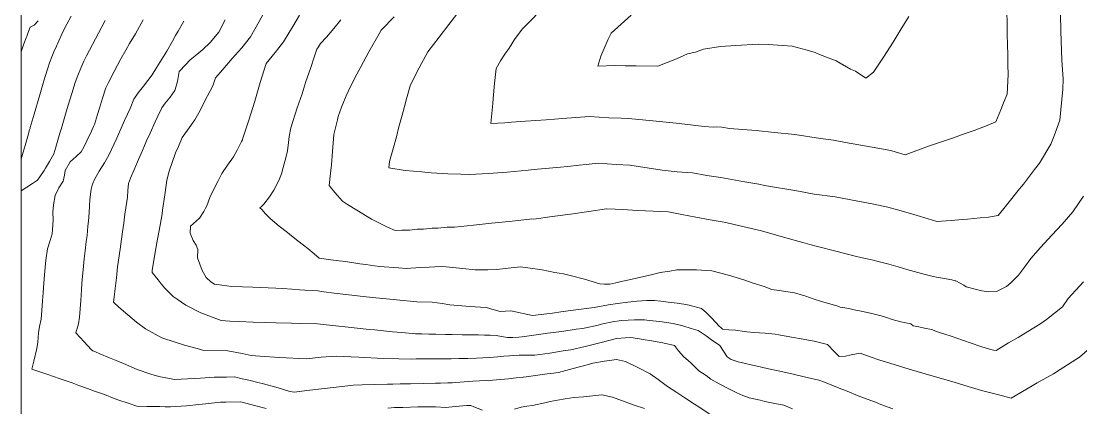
# Model space of a CAD drawing. Header units: inches. Extents: x 11351264 to 11356330, y 6702313 to 6706468.
# Drawn here: x 11351264.4 to 11351698.9, y 6703686.7 to 6703845.4 of the extents above; entities that cross this region are included whole.
import ezdxf

# ---------------------------------------------------------------- set-up
doc = ezdxf.new("R2010")
doc.units = ezdxf.units.IN
doc.header["$MEASUREMENT"] = 0
doc.layers.add('Shumate_Contours_clip1', color=7, linetype='Continuous', lineweight=0)
doc.layers.add('Shumate_Parcels_clip1', color=7, linetype='Continuous', lineweight=0)

msp = doc.modelspace()

# ---------------------------------------------------------------- linework, layer by layer
at = {"layer": 'Shumate_Contours_clip1'}
for points, elevation in [([(11351621.89, 6703686.27), (11351616.91, 6703688.14), (11351614.7, 6703689.02), (11351608.36, 6703691.42), (11351602.49, 6703693.77), (11351599.9, 6703694.76), (11351593.8, 6703697.19), (11351591.48, 6703698.13), (11351586.72, 6703699.21), (11351582.56, 6703700.12), (11351580.38, 6703700.62), (11351574.86, 6703701.88), (11351570.91, 6703702.78), (11351568.06, 6703703.42), (11351563.81, 6703704.42), (11351561.49, 6703704.93), (11351558.38, 6703705.58), (11351555.55, 6703706.48), (11351553.95, 6703707.64), (11351552.41, 6703710.01), (11351550.9, 6703712.31), (11351550.81, 6703712.43), (11351547.98, 6703714.22), (11351545.3, 6703716.23), (11351541.97, 6703718.51), (11351539.22, 6703719.31), (11351535.72, 6703720.3), (11351531.74, 6703721.26), (11351526.28, 6703722.12), (11351521.94, 6703722.55), (11351519.99, 6703722.78), (11351515.91, 6703722.76), (11351513.36, 6703722.72), (11351510.62, 6703722.49), (11351506.86, 6703722.02), (11351502.98, 6703721.13), (11351500.44, 6703720.55), (11351494.63, 6703719.31), (11351492.04, 6703718.96), (11351486.09, 6703718.09), (11351480.26, 6703717.32), (11351477.57, 6703716.92), (11351470.79, 6703716.05), (11351468.42, 6703715.75), (11351466.04, 6703715.58), (11351463.78, 6703715.59), (11351461.36, 6703716.01), (11351459.19, 6703716.41), (11351456.73, 6703716.54), (11351454.45, 6703716.54), (11351451.96, 6703716.62), (11351447.76, 6703716.65), (11351445.18, 6703716.73), (11351441.08, 6703716.76), (11351438.4, 6703716.84), (11351434.41, 6703716.88), (11351431.61, 6703716.97), (11351428.66, 6703717.03), (11351426.12, 6703717.12), (11351420.5, 6703717.66), (11351416.61, 6703717.96), (11351409.24, 6703718.69), (11351407.16, 6703718.86), (11351397.21, 6703719.89), (11351388.19, 6703720.94), (11351387.13, 6703721.06), (11351385.96, 6703721.14), (11351378.54, 6703721.35), (11351375.19, 6703721.46), (11351369.03, 6703721.64), (11351364.41, 6703721.79), (11351359.53, 6703721.93), (11351353.64, 6703722.12), (11351350.02, 6703722.23), (11351346.38, 6703722.57), (11351338.12, 6703725.65), (11351331.97, 6703728.84), (11351328.41, 6703731.26), (11351326.7, 6703732.38), (11351323.33, 6703735.89), (11351321.81, 6703737.65), (11351320.55, 6703739.26), (11351318.15, 6703742.19), (11351318.05, 6703743.05), (11351319.37, 6703750.58), (11351320.37, 6703756), (11351321.39, 6703761.68), (11351322.21, 6703766.36), (11351322.39, 6703767.88), (11351323.26, 6703774.1), (11351323.81, 6703778.08), (11351324.14, 6703780.19), (11351325.1, 6703783.9), (11351327.72, 6703791.33), (11351328.94, 6703793.99), (11351330.37, 6703797.7), (11351332.64, 6703800.69), (11351335.6, 6703804.96), (11351337.75, 6703808.8), (11351339.74, 6703812.7), (11351341.72, 6703816.61), (11351342.95, 6703818.83), (11351344.14, 6703822.15), (11351347.12, 6703825.61), (11351350.96, 6703830.07), (11351353.33, 6703832.81), (11351354.83, 6703834.52), (11351358.49, 6703839.01), (11351362.01, 6703845.26), (11351365.4, 6703851.54)], 1418), ([(11351668.55, 6703850.79), (11351668.72, 6703843.04), (11351668.77, 6703840.56), (11351668.88, 6703835.3), (11351668.95, 6703832.03), (11351669.03, 6703827.55), (11351669.11, 6703823.48), (11351668.68, 6703815.4), (11351667.23, 6703811.86), (11351666.2, 6703809.09), (11351664.03, 6703804.07), (11351660.52, 6703802.57), (11351655.17, 6703800.48), (11351651.54, 6703799.35), (11351646.26, 6703797.38), (11351636.85, 6703794.23), (11351626.88, 6703790.58), (11351623.24, 6703791.67), (11351621.05, 6703792.33), (11351617.23, 6703793.03), (11351613.41, 6703793.64), (11351602.39, 6703795.66), (11351597.51, 6703796.62), (11351592.21, 6703797.3), (11351581.64, 6703798.92), (11351573.29, 6703799.7), (11351565.79, 6703800.55), (11351554.84, 6703801.43), (11351551.71, 6703801.98), (11351549.64, 6703802.07), (11351548.24, 6703801.94), (11351544.55, 6703802.24), (11351536.56, 6703803.15), (11351533.02, 6703803.61), (11351523.45, 6703804.52), (11351513.43, 6703805.41), (11351510.39, 6703805.62), (11351505.38, 6703805.8), (11351497.42, 6703806.25), (11351488.2, 6703805.67), (11351483.08, 6703805.24), (11351479.68, 6703804.98), (11351471.18, 6703804.32), (11351465.49, 6703803.94), (11351462.69, 6703803.73), (11351457.02, 6703803.37), (11351457.38, 6703807.5), (11351457.83, 6703811.65), (11351458.01, 6703813.64), (11351458.49, 6703819.8), (11351459.15, 6703825.94), (11351460.95, 6703829.1), (11351462.77, 6703831.91), (11351464.45, 6703834.34), (11351466.7, 6703837.86), (11351469.81, 6703842.08), (11351472.67, 6703845), (11351477.67, 6703850.13)], 1428), ([(11351264.41, 6703788.79), (11351265.18, 6703791.65), (11351265.97, 6703794.32), (11351267.09, 6703798.22), (11351267.88, 6703800.79), (11351268.03, 6703801.4), (11351268.14, 6703801.73), (11351269.76, 6703807.2), (11351272.04, 6703815.12), (11351273.44, 6703819.96), (11351274.29, 6703822.73), (11351275.33, 6703826.14), (11351276.08, 6703828.37), (11351276.98, 6703830.75), (11351277.84, 6703832.85), (11351278.83, 6703835.1), (11351278.97, 6703835.52), (11351279.27, 6703836.16), (11351281.68, 6703841.25), (11351283.13, 6703844.13), (11351284.88, 6703847.41)], 1408), ([(11351264.41, 6703775.82), (11351266.72, 6703777.28), (11351269.07, 6703778.83), (11351271.16, 6703780.15), (11351272.11, 6703781.51), (11351273.78, 6703784.14), (11351274.38, 6703785.13), (11351276.03, 6703787.8), (11351277.73, 6703790.9), (11351278.62, 6703793.65), (11351279.68, 6703797.53), (11351280.3, 6703799.51), (11351280.92, 6703801.52), (11351282.59, 6703807.2), (11351283.68, 6703811.01), (11351285.13, 6703815.75), (11351286.61, 6703820.29), (11351287.59, 6703823.15), (11351288.83, 6703826.13), (11351290.14, 6703829.06), (11351291.16, 6703831.16), (11351293.61, 6703835.89), (11351296.1, 6703840.53), (11351298.86, 6703845.72)], 1410), ([(11351264.41, 6703833.09), (11351264.47, 6703833.26), (11351265.55, 6703836.1), (11351266.5, 6703838.6), (11351266.72, 6703839.14), (11351267.04, 6703840.03), (11351268.05, 6703843.01), (11351269.77, 6703843.72), (11351271.33, 6703845.61)], 1406), ([(11351364.91, 6703686.5), (11351360.07, 6703687.72), (11351354.44, 6703689.18), (11351348.39, 6703689.08), (11351346.1, 6703689.05), (11351339.96, 6703688.35), (11351337.31, 6703688.05), (11351332.22, 6703687.48), (11351325.7, 6703687.06), (11351323.48, 6703687.12), (11351321.3, 6703687.19), (11351315.87, 6703687.25), (11351311.87, 6703687.34), (11351307.82, 6703688.7), (11351304.5, 6703689.82), (11351302.55, 6703690.57), (11351298.59, 6703692.15), (11351294.51, 6703693.6), (11351291.59, 6703694.63), (11351288, 6703695.94), (11351285.28, 6703696.99), (11351282.01, 6703698.06), (11351280.03, 6703698.73), (11351275.33, 6703700.36), (11351268.79, 6703702.6), (11351269.58, 6703705.81), (11351270.89, 6703711), (11351271.23, 6703713.72), (11351271.45, 6703717.54), (11351271.97, 6703720.07), (11351272.64, 6703723.13), (11351272.9, 6703726.64), (11351273.19, 6703730.56), (11351273.4, 6703733.96), (11351273.67, 6703737.99), (11351274.1, 6703742.86), (11351274.55, 6703747.35), (11351275.17, 6703752.03), (11351276.28, 6703755.43), (11351277.07, 6703758.09), (11351277.28, 6703759.72), (11351277.46, 6703763.88), (11351277.45, 6703767.04), (11351277.6, 6703769.99), (11351278.29, 6703773.89), (11351279.81, 6703777.05), (11351281.62, 6703779.71), (11351282.17, 6703782.25), (11351282.49, 6703784.15), (11351284.46, 6703787.69), (11351286.89, 6703789.83), (11351288.98, 6703791.78), (11351290.19, 6703794.04), (11351291.36, 6703796.34), (11351293.22, 6703800.27), (11351293.58, 6703801), (11351294.09, 6703802.13), (11351294.45, 6703803.07), (11351295.72, 6703807.14), (11351296.52, 6703809.71), (11351297.8, 6703813.88), (11351299.11, 6703818.04), (11351300.06, 6703820.03), (11351302.5, 6703824.8), (11351305.28, 6703829.93), (11351307.31, 6703833.55), (11351308.81, 6703836.27), (11351311.24, 6703840.29), (11351314.39, 6703845.92)], 1412), ([(11351546.89, 6703683.92), (11351542.27, 6703687.09), (11351540.58, 6703688.16), (11351536.56, 6703690.84), (11351533.21, 6703693.04), (11351529.4, 6703695.43), (11351525.65, 6703698.35), (11351522.29, 6703700.73), (11351517.56, 6703703.19), (11351512.22, 6703705.72), (11351508.6, 6703706.61), (11351503.68, 6703705.81), (11351498.77, 6703705.01), (11351496.53, 6703704.4), (11351490.75, 6703702.83), (11351484.76, 6703701.25), (11351481.64, 6703700.76), (11351480.09, 6703700.6), (11351476.25, 6703700.07), (11351471.54, 6703699.48), (11351470.3, 6703699.25), (11351467.45, 6703698.98), (11351464.2, 6703698.66), (11351460.96, 6703698.34), (11351457.73, 6703698.01), (11351456.06, 6703697.85), (11351455.09, 6703697.98), (11351449.64, 6703697.61), (11351446.13, 6703697.38), (11351442.65, 6703697.12), (11351441.15, 6703696.97), (11351440.49, 6703696.97), (11351439.39, 6703696.96), (11351436.39, 6703696.89), (11351434.32, 6703696.86), (11351429.22, 6703696.74), (11351424.12, 6703696.61), (11351420.6, 6703696.52), (11351419.82, 6703696.53), (11351416.8, 6703696.45), (11351414.64, 6703696.4), (11351409.44, 6703696.25), (11351404.24, 6703696.09), (11351400.56, 6703696), (11351399.56, 6703695.88), (11351393.58, 6703695.18), (11351387.59, 6703694.47), (11351381.61, 6703693.76), (11351376.48, 6703693.15), (11351375.48, 6703693.21), (11351374.57, 6703693.42), (11351369.74, 6703694.88), (11351363.75, 6703696.52), (11351361.47, 6703697.11), (11351357.78, 6703698.09), (11351355.07, 6703698.66), (11351351.87, 6703699.42), (11351348.63, 6703699.36), (11351343.51, 6703699.32), (11351337.89, 6703698.82), (11351335.28, 6703698.75), (11351327.24, 6703698.36), (11351320.85, 6703699.55), (11351317.62, 6703700.49), (11351312.02, 6703702.48), (11351306.31, 6703704.86), (11351303.34, 6703706.12), (11351300.59, 6703707.28), (11351296.59, 6703708.9), (11351294.83, 6703709.63), (11351293.72, 6703710.06), (11351293.29, 6703710.58), (11351290.03, 6703713.96), (11351288.61, 6703715.51), (11351286.84, 6703717.45), (11351287.88, 6703721.23), (11351288.34, 6703723.88), (11351288.81, 6703730.8), (11351289.11, 6703735.15), (11351289.32, 6703737.73), (11351289.54, 6703740.82), (11351289.81, 6703743.3), (11351290.28, 6703747.8), (11351290.67, 6703751.21), (11351291.1, 6703755.01), (11351291.4, 6703757.46), (11351291.79, 6703761.33), (11351291.98, 6703763.36), (11351292.35, 6703766.92), (11351292.4, 6703769.55), (11351292.51, 6703772.19), (11351293.13, 6703776.41), (11351293.45, 6703778.09), (11351293.64, 6703778.57), (11351294.54, 6703780.75), (11351296.39, 6703783.82), (11351298.57, 6703787.33), (11351300.31, 6703790.41), (11351303.61, 6703797.44), (11351304.48, 6703799.38), (11351306.83, 6703804.62), (11351308.02, 6703807.22), (11351309.04, 6703809.63), (11351310.65, 6703813.43), (11351312.43, 6703815.97), (11351314.52, 6703818.76), (11351316.31, 6703821.12), (11351318.17, 6703823.46), (11351320.04, 6703826.52), (11351322.71, 6703830.9), (11351324.07, 6703833.11), (11351326.43, 6703837.2), (11351327.73, 6703839.51), (11351328.76, 6703841.31), (11351331.06, 6703845.43)], 1414), ([(11351580.69, 6703686.24), (11351577.12, 6703687.77), (11351573.49, 6703688.54), (11351569.43, 6703689.37), (11351567.43, 6703689.79), (11351562.97, 6703690.81), (11351560.32, 6703691.8), (11351557.82, 6703692.93), (11351555.16, 6703694.18), (11351550.58, 6703696.49), (11351547.15, 6703698.51), (11351545.34, 6703699.93), (11351542.28, 6703701.96), (11351539.01, 6703705.12), (11351536.05, 6703707.76), (11351534.02, 6703710.06), (11351532.3, 6703712.33), (11351527.53, 6703713.37), (11351522.92, 6703714.25), (11351519.44, 6703714.75), (11351517.08, 6703715.12), (11351514.45, 6703715.55), (11351512.26, 6703715.48), (11351508.47, 6703715.11), (11351501.65, 6703713.39), (11351495.7, 6703711.88), (11351489.8, 6703710.49), (11351486.68, 6703710.05), (11351481.2, 6703709.15), (11351475.02, 6703708.27), (11351471.33, 6703708.27), (11351468.58, 6703708.26), (11351466.34, 6703708.21), (11351464.67, 6703708.1), (11351462.29, 6703707.94), (11351459.91, 6703707.7), (11351456.31, 6703707.37), (11351451.16, 6703707.12), (11351447.53, 6703706.95), (11351443.83, 6703706.91), (11351440.69, 6703706.85), (11351437.16, 6703706.83), (11351434.67, 6703706.79), (11351431.78, 6703706.79), (11351429.51, 6703706.76), (11351426.4, 6703706.77), (11351424.35, 6703706.74), (11351419.23, 6703706.82), (11351412.87, 6703706.95), (11351402.93, 6703707.46), (11351393.55, 6703707.94), (11351387.44, 6703707.46), (11351381.4, 6703706.82), (11351370.27, 6703707.33), (11351362.3, 6703707.97), (11351358.76, 6703708.16), (11351355.02, 6703709.06), (11351349.19, 6703710.05), (11351339.33, 6703710.28), (11351336.57, 6703711.01), (11351331.43, 6703712.45), (11351327.53, 6703713.62), (11351322.09, 6703715.48), (11351315.43, 6703719.09), (11351311.68, 6703721.92), (11351308.15, 6703724.85), (11351304.49, 6703728.03), (11351302.31, 6703730.04), (11351302.56, 6703732.17), (11351302.97, 6703735.65), (11351303.48, 6703740.13), (11351303.97, 6703744.62), (11351304.96, 6703751.79), (11351305.25, 6703753.9), (11351305.97, 6703758.96), (11351306.48, 6703762.53), (11351306.97, 6703766.14), (11351307.68, 6703771.39), (11351307.95, 6703773.18), (11351308.11, 6703775.85), (11351308.46, 6703778.83), (11351309.17, 6703780.97), (11351310.98, 6703785.11), (11351312.47, 6703788.67), (11351314.1, 6703792.33), (11351315.81, 6703796.36), (11351317.25, 6703799.49), (11351319.31, 6703804.09), (11351320.49, 6703806.48), (11351322.03, 6703809.82), (11351323.42, 6703811.72), (11351325.45, 6703814.26), (11351327.35, 6703817.03), (11351327.52, 6703817.44), (11351328.45, 6703820.61), (11351329.13, 6703824.74), (11351331.87, 6703827.62), (11351333.63, 6703829.4), (11351337.32, 6703832.48), (11351338.9, 6703833.85), (11351341.85, 6703836.67), (11351345.44, 6703840.93), (11351348.07, 6703845.91)], 1416), ([(11351708.66, 6703716.42), (11351698.41, 6703707.48), (11351690.5, 6703702.4), (11351687.73, 6703700.64), (11351681.08, 6703696.92), (11351678.98, 6703695.78), (11351670.33, 6703690.62), (11351664.71, 6703692.13), (11351658.16, 6703693.84), (11351652.77, 6703695.51), (11351650.59, 6703696.19), (11351647.35, 6703697.13), (11351644.09, 6703698.11), (11351639.95, 6703699.29), (11351637.43, 6703700.02), (11351635.06, 6703700.66), (11351631.78, 6703701.64), (11351628.59, 6703702.6), (11351628.53, 6703702.62), (11351624.61, 6703703.79), (11351620.61, 6703705.03), (11351616.58, 6703706.32), (11351612.52, 6703707.67), (11351608.48, 6703709.08), (11351604.75, 6703708.42), (11351602.38, 6703707.89), (11351599.88, 6703707.8), (11351597.94, 6703709.63), (11351595.03, 6703712.69), (11351589.6, 6703714.01), (11351584.22, 6703715.07), (11351581.11, 6703715.59), (11351578.86, 6703716.03), (11351575.05, 6703716.72), (11351573.64, 6703716.97), (11351569.55, 6703717.34), (11351564.87, 6703717.57), (11351561.96, 6703717.91), (11351561.08, 6703718.04), (11351557.31, 6703718.53), (11351554.63, 6703718.77), (11351551.95, 6703719), (11351551.26, 6703719.66), (11351550.61, 6703720.22), (11351549.23, 6703721.78), (11351547.31, 6703723.77), (11351545.38, 6703725.7), (11351543.42, 6703727.46), (11351538.31, 6703728.87), (11351536.15, 6703729.29), (11351533.46, 6703729.67), (11351529.69, 6703730.13), (11351526.71, 6703730.49), (11351524.14, 6703730.78), (11351520.98, 6703730.77), (11351516.82, 6703730.49), (11351513.14, 6703730.08), (11351508.97, 6703729.57), (11351505.23, 6703729), (11351499.31, 6703727.87), (11351490.81, 6703726.73), (11351485.75, 6703726.1), (11351482.33, 6703725.63), (11351474.03, 6703724.62), (11351465.2, 6703726.46), (11351460.76, 6703726.19), (11351458.42, 6703726.92), (11351455.19, 6703727.95), (11351452.79, 6703728.08), (11351448.38, 6703728.34), (11351440.24, 6703728.96), (11351436.99, 6703729.54), (11351432.92, 6703730.05), (11351426.68, 6703730.15), (11351418.28, 6703731.02), (11351415.64, 6703731.25), (11351408.52, 6703732.01), (11351404.58, 6703732.4), (11351398.78, 6703733.03), (11351392.78, 6703733.81), (11351388.46, 6703734.36), (11351386.04, 6703734.68), (11351380.73, 6703735.05), (11351378.47, 6703735.2), (11351375.43, 6703735.42), (11351371.74, 6703735.67), (11351368.85, 6703735.79), (11351359.45, 6703736.24), (11351355.14, 6703736.44), (11351350.79, 6703736.56), (11351346.63, 6703736.99), (11351343.74, 6703737.44), (11351342.11, 6703738.37), (11351340.33, 6703740.2), (11351338.57, 6703743.11), (11351337.61, 6703745.71), (11351336.69, 6703748.33), (11351336.8, 6703751.76), (11351336.1, 6703753.46), (11351334.98, 6703755.35), (11351333.66, 6703758.34), (11351333.87, 6703761.28), (11351337.5, 6703764.6), (11351339.35, 6703767.29), (11351339.97, 6703768.6), (11351340.47, 6703769.63), (11351341.74, 6703773.02), (11351342.93, 6703775.69), (11351345.14, 6703779.89), (11351346.69, 6703782.85), (11351349.06, 6703786.32), (11351351.44, 6703789.79), (11351353.02, 6703792.48), (11351354.81, 6703796.03), (11351355.12, 6703796.72), (11351355.18, 6703796.95), (11351355.32, 6703797.35), (11351357.77, 6703804.78), (11351360.17, 6703812.55), (11351362.36, 6703820.25), (11351364.89, 6703828.05), (11351368.52, 6703832.5), (11351370.02, 6703834.49), (11351372.04, 6703837), (11351374.24, 6703840.74), (11351375.84, 6703843.22), (11351378.51, 6703847.9)], 1420), ([(11351700, 6703738.45), (11351693.81, 6703731.61), (11351691.39, 6703728.15), (11351684.9, 6703722.91), (11351682.14, 6703721.02), (11351677.28, 6703718.08), (11351673.19, 6703715.64), (11351669.28, 6703713.39), (11351664.25, 6703710.25), (11351663.07, 6703710.35), (11351660.59, 6703711.04), (11351657.52, 6703711.96), (11351654.41, 6703713.05), (11351650.4, 6703714.46), (11351645.73, 6703716.07), (11351643.19, 6703716.94), (11351640.19, 6703717.91), (11351637.65, 6703718.87), (11351634.78, 6703719.47), (11351632.58, 6703719.9), (11351630.16, 6703720.36), (11351629.17, 6703721.13), (11351625.14, 6703722.04), (11351621.52, 6703722.93), (11351619.22, 6703723.82), (11351617.01, 6703724.52), (11351612.65, 6703725.57), (11351608.24, 6703726.52), (11351606.02, 6703726.97), (11351603.81, 6703727.42), (11351601.31, 6703727.94), (11351600.21, 6703728.07), (11351599.27, 6703728.5), (11351597.01, 6703729.09), (11351592.64, 6703730.39), (11351589.18, 6703731.49), (11351586.14, 6703732.51), (11351581.54, 6703733.96), (11351575.18, 6703734.84), (11351572.21, 6703735.32), (11351569.05, 6703736.53), (11351564.58, 6703737.94), (11351560.77, 6703739.22), (11351554.4, 6703741.15), (11351547.64, 6703742.91), (11351541.33, 6703743.37), (11351533.33, 6703743.3), (11351530.34, 6703742.82), (11351526.4, 6703742.28), (11351523.85, 6703741.63), (11351520.94, 6703740.86), (11351516.73, 6703739.94), (11351512.51, 6703738.96), (11351510.45, 6703738.55), (11351508.27, 6703737.98), (11351505.79, 6703737.49), (11351503.68, 6703737.51), (11351501.74, 6703737.66), (11351495.38, 6703739.58), (11351490.13, 6703740.84), (11351486.76, 6703741.7), (11351483.25, 6703742.31), (11351478.05, 6703743.42), (11351472.18, 6703744.21), (11351469.21, 6703744.59), (11351465.27, 6703744.2), (11351462.93, 6703743.93), (11351459.48, 6703743.53), (11351455.76, 6703743.4), (11351450.59, 6703743.3), (11351445.5, 6703743.85), (11351441.42, 6703744.33), (11351437.33, 6703744.77), (11351434.03, 6703744.56), (11351431.74, 6703744.51), (11351428.14, 6703744.26), (11351422.26, 6703743.93), (11351419.19, 6703744.19), (11351411.29, 6703744.78), (11351409.25, 6703744.98), (11351405.73, 6703745.48), (11351403.33, 6703745.85), (11351397.4, 6703746.71), (11351393.57, 6703747.23), (11351391.44, 6703747.52), (11351386.65, 6703748.17), (11351384.6, 6703749.97), (11351382, 6703752.05), (11351380.2, 6703753.45), (11351377.89, 6703755.24), (11351375.21, 6703757.34), (11351373.56, 6703758.62), (11351370.26, 6703761.22), (11351366.44, 6703764.45), (11351364.59, 6703766.35), (11351363.03, 6703768.05), (11351362.33, 6703768.85), (11351362.91, 6703769.33), (11351363.53, 6703769.9), (11351363.86, 6703770.26), (11351366.19, 6703773.29), (11351368.08, 6703776.04), (11351369.42, 6703778.69), (11351370.36, 6703780.7), (11351371.11, 6703782.79), (11351371.82, 6703785.39), (11351373.06, 6703789.89), (11351373.63, 6703792.22), (11351374.09, 6703795.63), (11351374.36, 6703798.04), (11351374.95, 6703801.68), (11351377.63, 6703809.78), (11351379.57, 6703815.56), (11351380.31, 6703817.88), (11351381.19, 6703820.69), (11351382.99, 6703825.98), (11351384.57, 6703830.7), (11351385.64, 6703833.96), (11351386.36, 6703834.89), (11351387.21, 6703836.23), (11351389.65, 6703838.91), (11351392.63, 6703842.41), (11351395.52, 6703845.96)], 1422), ([(11351700, 6703773.62), (11351695.6, 6703767.2), (11351691.23, 6703762.16), (11351687.09, 6703757.55), (11351682.47, 6703752.58), (11351678.49, 6703747.99), (11351675.89, 6703744.5), (11351673.41, 6703741.16), (11351670.27, 6703737.99), (11351668.47, 6703736.56), (11351664.33, 6703734.47), (11351661.24, 6703734.37), (11351658.36, 6703734.72), (11351656.17, 6703735.33), (11351651.93, 6703736.44), (11351651.03, 6703736.99), (11351647.75, 6703738.82), (11351647.47, 6703738.88), (11351646.07, 6703739.2), (11351642.25, 6703739.96), (11351639.72, 6703740.38), (11351637.25, 6703740.84), (11351635.18, 6703741.43), (11351627.54, 6703743.49), (11351624.01, 6703744.54), (11351620.2, 6703745.63), (11351615.9, 6703746.84), (11351613.74, 6703747.34), (11351611.32, 6703747.87), (11351609.34, 6703748.26), (11351605.89, 6703749.12), (11351602.65, 6703749.91), (11351597.88, 6703751.1), (11351591.52, 6703752.76), (11351587.81, 6703753.76), (11351585.01, 6703754.56), (11351577.95, 6703756.52), (11351567.95, 6703759.38), (11351552.69, 6703762.9), (11351546.91, 6703763.91), (11351541.13, 6703764.99), (11351535.35, 6703766.09), (11351529.91, 6703767.11), (11351523.53, 6703767.44), (11351517.3, 6703767.76), (11351510.8, 6703768.1), (11351508.01, 6703768.24), (11351504.6, 6703768.36), (11351504.41, 6703768.35), (11351497.13, 6703767.28), (11351489.67, 6703766.22), (11351482.18, 6703765.19), (11351474.66, 6703764.19), (11351473.57, 6703764.27), (11351473.02, 6703764.2), (11351464.53, 6703763.24), (11351457.29, 6703762.46), (11351449.95, 6703761.66), (11351442.11, 6703760.86), (11351439.04, 6703760.81), (11351435.23, 6703760.44), (11351432.92, 6703760.39), (11351429.42, 6703760.06), (11351426.77, 6703759.98), (11351423.6, 6703759.69), (11351420.51, 6703759.68), (11351417.75, 6703759.43), (11351414.64, 6703760.86), (11351408.1, 6703764.21), (11351402.08, 6703767.85), (11351398.22, 6703770.18), (11351396.11, 6703771.58), (11351393.08, 6703775.04), (11351390.75, 6703777.95), (11351391.3, 6703783.02), (11351391.64, 6703786.44), (11351392.06, 6703791.94), (11351392.64, 6703798.89), (11351394.16, 6703804.99), (11351394.46, 6703806.34), (11351395.82, 6703810.13), (11351397.74, 6703814.78), (11351399.59, 6703818.83), (11351402.03, 6703823.67), (11351403.63, 6703826.72), (11351406.98, 6703832.77), (11351411.2, 6703840.22), (11351412.09, 6703841.76), (11351412.33, 6703842.07), (11351417.29, 6703847.24)], 1424), ([(11351690.6, 6703848.22), (11351690.77, 6703841.26), (11351691.2, 6703829.41), (11351691.7, 6703821.56), (11351691.57, 6703817.5), (11351690.31, 6703804.76), (11351688.07, 6703798.35), (11351686.68, 6703794.92), (11351681.96, 6703787.08), (11351679.98, 6703784.5), (11351675.48, 6703778.57), (11351673.82, 6703776.56), (11351668.44, 6703769.84), (11351665.01, 6703765.63), (11351661.12, 6703765.03), (11351657.7, 6703764.71), (11351652.45, 6703764.2), (11351650.44, 6703764.05), (11351645.83, 6703763.66), (11351643.66, 6703763.44), (11351639.9, 6703763.14), (11351636.41, 6703764.22), (11351631.83, 6703765.61), (11351628.17, 6703766.72), (11351623.82, 6703767.95), (11351619.84, 6703769.02), (11351614.12, 6703770.27), (11351607.56, 6703771.53), (11351598.22, 6703773.3), (11351589.64, 6703774.43), (11351582.49, 6703775.78), (11351569.22, 6703778), (11351566.93, 6703778.48), (11351560.29, 6703779.66), (11351551.36, 6703781.26), (11351545.6, 6703782.02), (11351539.72, 6703783.17), (11351533.41, 6703783.63), (11351527.26, 6703784.29), (11351513.98, 6703786.26), (11351508.45, 6703786.64), (11351500.96, 6703787.13), (11351496.13, 6703786.59), (11351493.28, 6703786.34), (11351488.49, 6703785.8), (11351485.61, 6703785.56), (11351480.86, 6703785.05), (11351476.11, 6703784.61), (11351472.29, 6703784.22), (11351463.67, 6703783.42), (11351455.98, 6703782.92), (11351448.25, 6703782.5), (11351444.75, 6703782.65), (11351439.35, 6703782.76), (11351432.53, 6703783.15), (11351428.7, 6703783.51), (11351421.82, 6703784.15), (11351415.15, 6703785.17), (11351415.4, 6703787.84), (11351417.02, 6703793.5), (11351418.26, 6703797.95), (11351419.34, 6703801.99), (11351420.62, 6703806.82), (11351421.58, 6703810.45), (11351422.41, 6703813.48), (11351423.88, 6703818.93), (11351426.64, 6703824.44), (11351428.57, 6703828.07), (11351431.18, 6703832.81), (11351435.88, 6703838.91), (11351439.81, 6703844.01), (11351443.08, 6703848.25)], 1426), ([(11351628.35, 6703847.36), (11351624.87, 6703841.58), (11351622.03, 6703836.83), (11351618.08, 6703830.61), (11351613.98, 6703824.55), (11351610.78, 6703822.09), (11351606.56, 6703824.89), (11351604.43, 6703825.75), (11351598.58, 6703829.12), (11351591.74, 6703831.69), (11351589.94, 6703832.59), (11351586.78, 6703833.54), (11351580.52, 6703835.16), (11351570.91, 6703835.91), (11351566.6, 6703835.94), (11351557.44, 6703835.47), (11351551.25, 6703835.08), (11351544.15, 6703833.97), (11351540.95, 6703832.71), (11351537.7, 6703832.02), (11351533.13, 6703829.94), (11351525.53, 6703826.92), (11351516.61, 6703827.15), (11351512.13, 6703827.11), (11351507.87, 6703827.19), (11351500.88, 6703827), (11351502.12, 6703831.06), (11351503.47, 6703834.25), (11351505.13, 6703838.06), (11351506.29, 6703840.52), (11351514.5, 6703847.9)], 1430), ([(11351520.01, 6703686.47), (11351515.76, 6703687.74), (11351509.5, 6703690.11), (11351506.92, 6703691.03), (11351502.53, 6703692.03), (11351495, 6703691.25), (11351491.09, 6703690.88), (11351487.53, 6703690.35), (11351484.29, 6703689.8), (11351481.37, 6703689.29), (11351479.1, 6703688.82), (11351474.1, 6703687.72), (11351471.78, 6703687.38), (11351469.5, 6703687.04), (11351466.76, 6703686.2)], 1412), ([(11351453.53, 6703685.7), (11351450.09, 6703687.18), (11351448.86, 6703687.73), (11351447.81, 6703687.67), (11351447.15, 6703687.66), (11351442.43, 6703687.32), (11351438.59, 6703686.78), (11351434.27, 6703687.06), (11351430.28, 6703687.07), (11351427, 6703687.08), (11351420.97, 6703686.87), (11351417.46, 6703686.79), (11351414.75, 6703686.62)], 1412)]:
    msp.add_lwpolyline(points, dxfattribs=dict(at, elevation=elevation))
at = {"layer": 'Shumate_Parcels_clip1'}
msp.add_lwpolyline([(11352075.68, 6704553.81), (11352325, 6703959.5), (11352324.75, 6703958.82), (11352285, 6703850), (11352153, 6703775.5), (11351539, 6703472.5), (11351560.69, 6703393.93), (11351517.68, 6703371.56), (11351468.97, 6703346.71), (11351420.38, 6703322.41), (11351370.7, 6703298.56), (11351322.3, 6703275.35), (11351282.15, 6703257.73), (11351264.41, 6703250.15), (11351264.41, 6705530.13)], dxfattribs=at)

doc.saveas('drawing.dxf')
